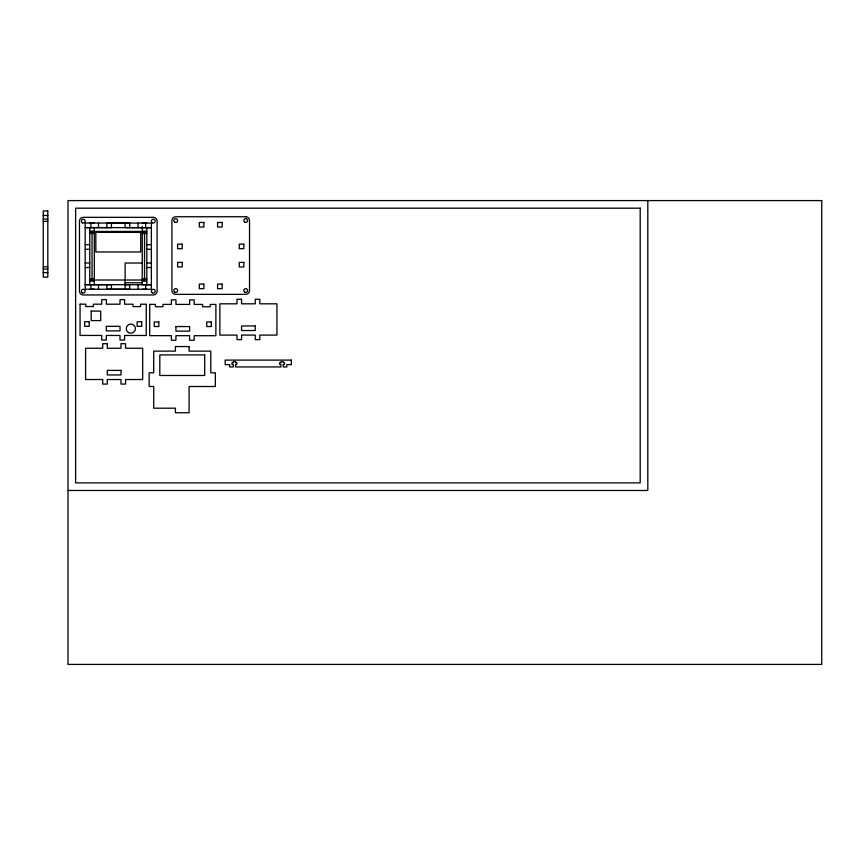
<?xml version="1.0" encoding="UTF-8"?>
<svg xmlns="http://www.w3.org/2000/svg" width="865" height="865" viewBox="0 0 865 865"><rect width="100%" height="100%" fill="white"/><g stroke="black" fill="none" stroke-linecap="round" stroke-linejoin="round"><path stroke-width="1.3" d="M90.89 289.234L90.89 284.671M90.89 227.603L90.89 223.029M98.502 289.234L98.502 284.671M98.502 227.603L98.502 223.04M106.871 284.682L106.871 289.245L129.696 289.245L129.696 284.704L125.133 284.682L125.133 289.256M106.871 227.614L106.871 223.051L129.696 223.051L129.696 227.636M111.434 289.245L111.434 284.682L85.181 284.682L85.181 223.029L151.386 223.084L151.375 284.682L142.249 284.715L142.249 226.5M111.434 223.051L111.434 227.614L85.181 227.614L151.375 227.646L125.133 227.625L125.133 223.062M138.065 227.636L138.065 223.073M138.065 289.267L138.065 284.704M145.677 289.278L145.677 284.715M145.677 227.646L145.677 223.084M43.25 215.515L47.813 215.515M43.25 219.072L47.813 219.072M43.25 221.353L47.813 221.353M89.765 223.029L94.328 223.029M142.249 223.084L146.812 223.084M89.765 231.16L94.328 231.16L89.765 233.442L94.328 233.442M142.249 231.204L146.812 231.204L142.249 233.485L146.812 233.485M85.181 244.73L89.744 244.73M146.812 244.73L151.375 244.73M85.181 249.304L89.744 249.304M146.812 249.304L151.375 249.304M85.181 262.992L89.744 262.992M141.709 263.014L125.133 263.014L125.133 284.693M146.812 262.992L151.375 262.992M43.25 266.734L47.813 266.734M85.181 267.555L89.744 267.555M146.812 267.555L151.375 267.555M43.25 269.026L47.813 269.026M43.25 272.583L47.813 272.583M89.765 278.822L94.328 278.822L89.765 281.103L94.328 281.103M142.249 278.876L146.812 278.876L142.249 281.157L146.812 281.157M124.938 282.779L142.249 282.779M89.765 289.234L94.328 289.234M142.249 289.278L146.812 289.278M68 490.477L647.809 490.477L647.809 200.583M146.812 227.614L146.812 284.715M94.328 227.603L94.328 284.661M89.765 227.603L89.744 284.682M80.077 304.166L80.045 335.436L101.735 335.447L101.735 340.021L106.298 340.021L106.298 335.458L119.997 335.469L119.997 340.032L124.56 340.042L124.56 335.469L146.25 335.49L146.272 304.221L140.562 304.21L140.562 306.567L132.961 306.567L132.961 304.21L124.592 304.199L124.592 299.636L120.03 299.625L120.019 304.199L106.33 304.188L106.33 299.614L101.767 299.614L101.756 304.177L93.388 304.177L93.388 306.534L85.786 306.524L85.786 304.166L80.077 304.166M85.181 284.661L85.181 289.224L151.375 289.288L151.386 284.715L85.181 284.661M91.203 311.097L91.193 320.601L100.697 320.612L100.708 311.108L91.203 311.097M106.308 326.321L106.308 330.895L119.997 330.906L120.008 326.332L106.308 326.321M149.699 304.383L149.677 335.652L171.356 335.674L171.356 340.237L175.919 340.237L175.919 335.674L189.619 335.685L189.619 340.248L194.182 340.259L194.182 335.696L215.872 335.707L215.893 304.437L210.195 304.437L210.184 306.794L202.583 306.783L202.583 304.426L194.214 304.415L194.214 299.852L189.651 299.852L189.651 304.415L175.952 304.404L175.952 299.841L171.389 299.831L171.389 304.394L163.02 304.394L163.009 306.751L155.408 306.74L155.408 304.383L149.699 304.383M175.93 326.548L175.93 331.111L189.63 331.122L189.63 326.559L175.93 326.548M821.75 200.583L68 200.583L68 664.417L821.75 664.417L821.75 200.583M640.197 208.184L75.612 208.184L75.612 482.875L640.197 482.875L640.197 208.184M47.813 210.941L43.25 210.941L43.25 277.146L47.813 277.146L47.813 210.941M245.736 216.747L175.725 216.747A3.806 3.806 0 0 0 171.919 220.553L171.919 290.554A3.806 3.806 0 0 0 175.725 294.36L245.736 294.36A3.806 3.806 0 0 0 249.531 290.554L249.531 220.553A3.806 3.806 0 0 0 245.736 216.747M153.278 217.342L83.278 217.342A3.806 3.806 0 0 0 79.472 221.148L79.472 291.148A3.806 3.806 0 0 0 83.278 294.954L153.278 294.954A3.806 3.806 0 0 0 157.084 291.148L157.084 221.148A3.806 3.806 0 0 0 153.278 217.342M203.881 222.456L199.318 222.456L199.318 227.019L203.881 227.019L203.881 222.456M222.143 222.456L217.58 222.456L217.58 227.019L222.143 227.019L222.143 222.456M140.725 231.431L95.831 231.431L95.831 251.975L140.725 251.975L140.725 231.431M144.531 232.296L92.047 232.296L92.047 280.011L144.531 280.011L144.531 232.296M182.191 244.146L177.628 244.146L177.628 248.709L182.191 248.709L182.191 244.146M243.833 244.146L239.259 244.146L239.259 248.709L243.833 248.709L243.833 244.146M182.191 262.409L177.628 262.409L177.628 266.971L182.191 266.971L182.191 262.409M243.833 262.409L239.259 262.409L239.259 266.971L243.833 266.971L243.833 262.409M203.881 284.088L199.318 284.088L199.318 288.65L203.881 288.65L203.881 284.088M222.143 284.088L217.58 284.088L217.58 288.65L222.143 288.65L222.143 284.088M241.562 299.247L236.988 299.247L236.988 303.82L219.872 303.82L219.872 335.09L236.988 335.09L236.988 339.653L241.562 339.653L241.562 335.09L255.251 335.09L255.251 339.653L259.824 339.653L259.824 335.09L276.941 335.09L276.941 303.82L259.824 303.82L259.824 299.247L255.251 299.247L255.251 303.82L241.562 303.82L241.562 299.247M89.203 321.737L84.64 321.737L84.64 326.31L89.203 326.31L89.203 321.737M141.687 321.791L137.124 321.791L137.124 326.354L141.687 326.354L141.687 321.791M158.814 321.964L154.251 321.964L154.251 326.527L158.814 326.527L158.814 321.964M211.309 321.975L206.746 321.975L206.746 326.548L211.309 326.548L211.309 321.975M255.251 325.954L241.562 325.954L241.562 330.527L255.251 330.527L255.251 325.954M107.282 343.686L102.719 343.686L102.719 348.249L85.592 348.249L85.592 379.53L102.719 379.53L102.719 384.092L107.282 384.092L107.282 379.53L120.981 379.53L120.981 384.092L125.544 384.092L125.544 379.53L142.66 379.53L142.66 348.249L125.544 348.249L125.544 343.686L120.981 343.686L120.981 348.249L107.282 348.249L107.282 343.686M189.1 346.551L175.411 346.551L175.411 351.125L153.721 351.125L153.721 372.804L149.158 372.804L149.158 386.504L153.721 386.504L153.721 408.193L175.411 408.193L175.411 412.756L189.1 412.756L189.1 386.504L215.353 386.504L215.353 372.804L210.79 372.804L210.79 351.125L189.1 351.125L189.1 346.551M204.702 354.92L159.809 354.92L159.809 375.475L204.702 375.475L204.702 354.92M291.364 360.1L225.17 360.1L225.17 364.662L229.733 364.662L229.733 366.944L233.291 366.944L233.291 364.435L232.015 364.435L232.015 362.619L233.291 362.619L233.291 361.624L235.572 361.624L235.572 362.619L236.848 362.619L236.848 364.435L235.572 364.435L235.572 366.944L280.963 366.944L280.963 364.435L279.687 364.435L279.687 362.619L280.963 362.619L280.963 361.624L283.244 361.624L283.244 362.619L284.52 362.619L284.52 364.435L283.244 364.435L283.244 366.944L286.802 366.944L286.802 364.662L291.364 364.662L291.364 360.1M120.981 370.393L107.282 370.393L107.282 374.956L120.981 374.956L120.981 370.393M128.561 332.582A4.563 4.563 0 0 0 135.416 328.635A4.563 4.563 0 0 0 128.571 324.678A4.563 4.563 0 0 0 128.561 332.582M174.665 222.132A1.903 1.903 0 0 0 177.628 220.694A1.903 1.903 0 0 0 174.892 218.845A1.903 1.903 0 0 0 174.665 222.132M174.773 292.208A1.903 1.903 0 0 0 177.628 290.554A1.903 1.903 0 0 0 174.773 288.91A1.903 1.903 0 0 0 174.773 292.208M244.784 292.208A1.903 1.903 0 0 0 247.628 290.554A1.903 1.903 0 0 0 244.784 288.91A1.903 1.903 0 0 0 244.784 292.208M244.784 222.197A1.903 1.903 0 0 0 247.628 220.553A1.903 1.903 0 0 0 244.784 218.91A1.903 1.903 0 0 0 244.784 222.197M152.327 222.792A1.903 1.903 0 0 0 155.181 221.148A1.903 1.903 0 0 0 152.327 219.494A1.903 1.903 0 0 0 152.327 222.792M152.327 292.792A1.903 1.903 0 0 0 155.181 291.148A1.903 1.903 0 0 0 152.327 289.505A1.903 1.903 0 0 0 152.327 292.792M82.326 292.792A1.903 1.903 0 0 0 85.181 291.148A1.903 1.903 0 0 0 82.326 289.505A1.903 1.903 0 0 0 82.326 292.792M82.326 222.792A1.903 1.903 0 0 0 85.181 221.148A1.903 1.903 0 0 0 82.326 219.494A1.903 1.903 0 0 0 82.326 222.792"/></g></svg>
